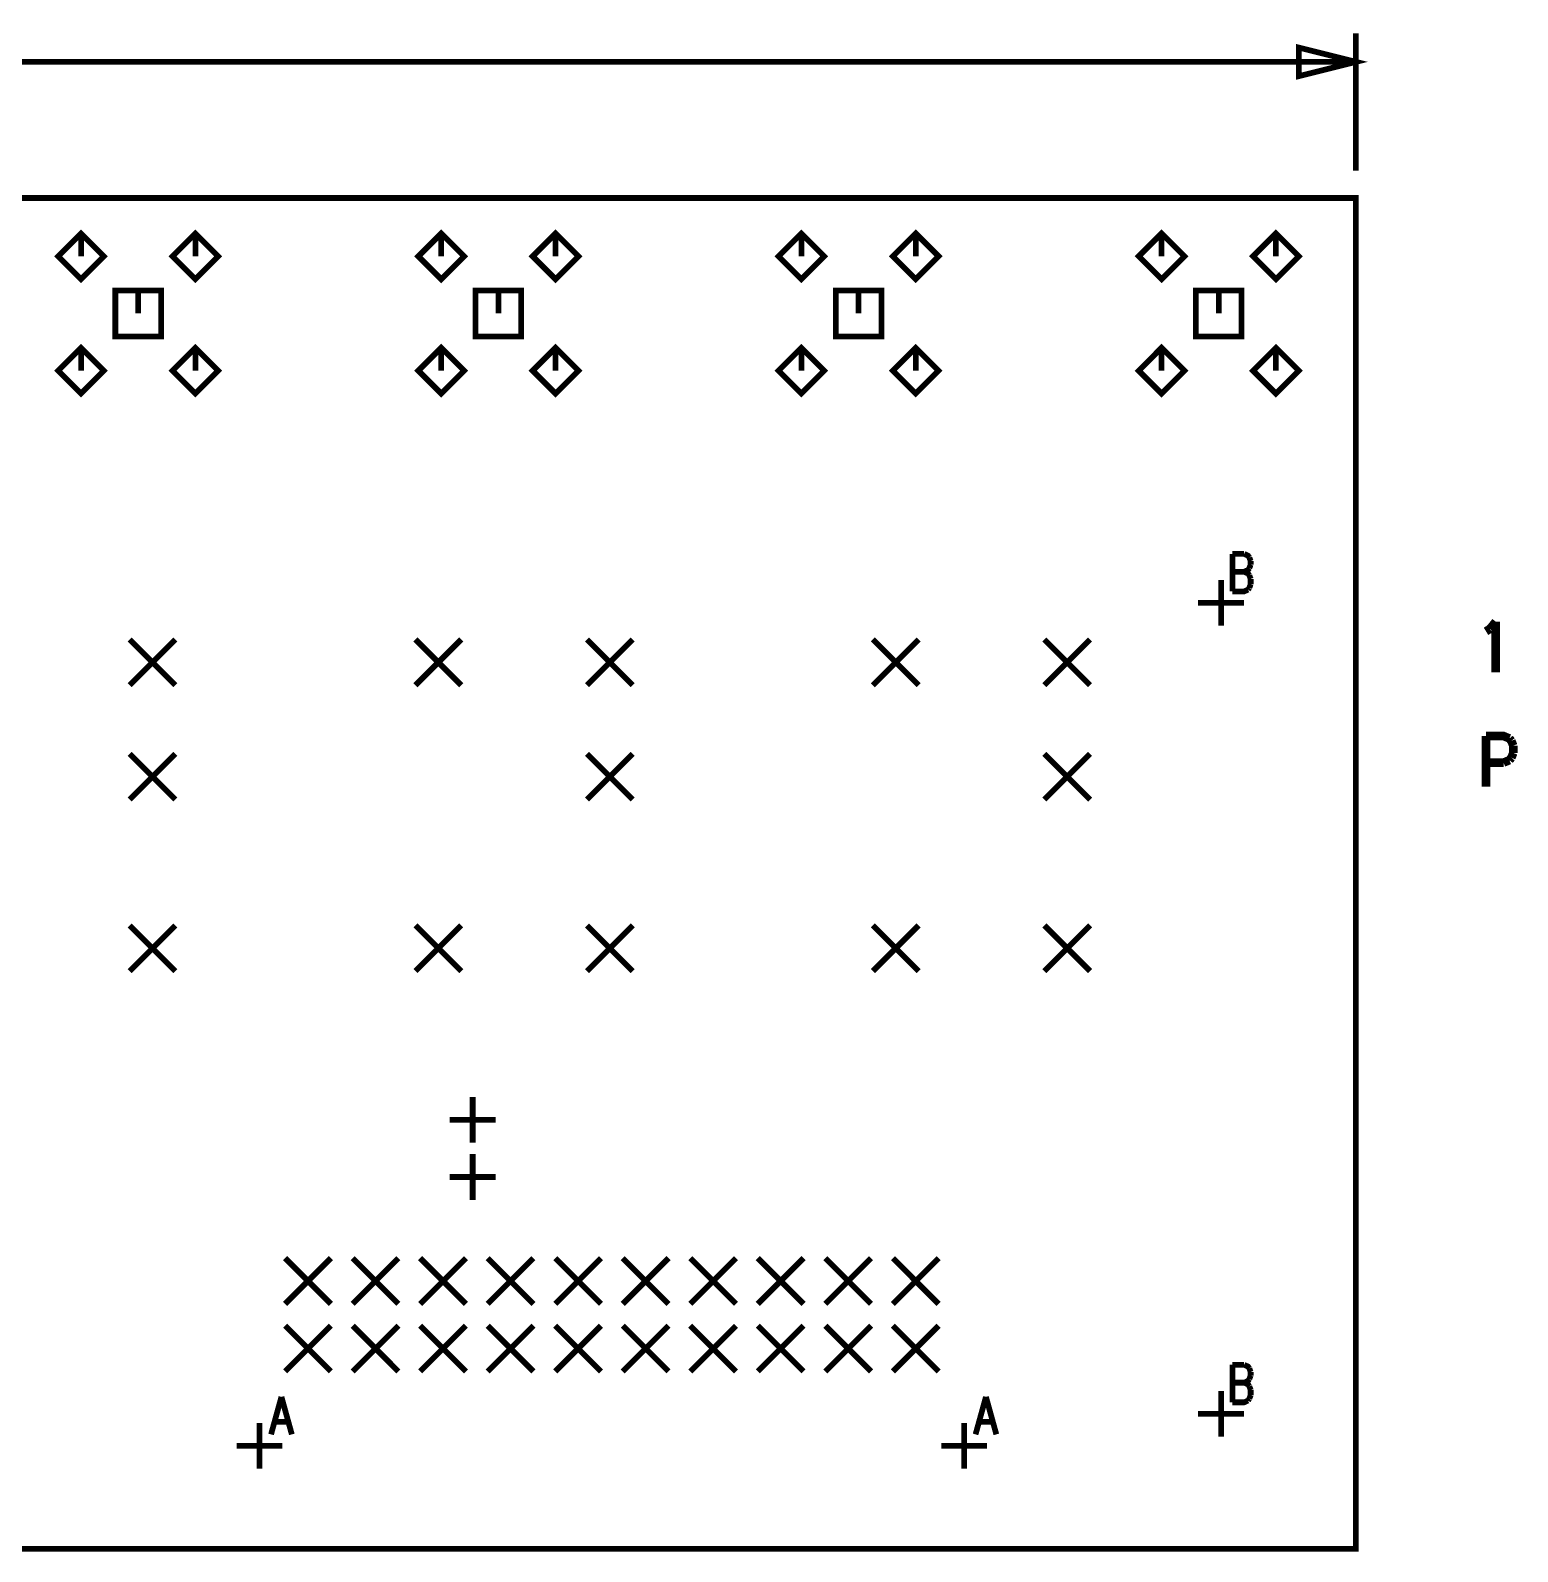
# Model space of a CAD drawing. Extents: x 7.3 to 19, y 4.7 to 10.7.
# Drawn here: x 13.161 to 15.763, y 7.995 to 10.655 of the extents above; entities that cross this region are included whole.
import ezdxf

# ---------------------------------------------------------------- set-up
doc = ezdxf.new("R2010")
doc.units = 0
doc.layers.add('DD_PHO', color=6, linetype='CONTINUOUS')

msp = doc.modelspace()

# ---------------------------------------------------------------- linework, layer by layer
at = {"layer": 'DD_PHO'}
for points, const_width in [([(15.48, 10.41), (15.48, 10.65)], 0.01), ([(15.48, 10.6), (15.38, 10.575), (15.38, 10.625), (15.48, 10.6)], 0.01), ([(15.48, 10.6), (12.0125, 10.6)], 0.01), ([(8, 8), (15.48, 8), (15.48, 10.362), (8, 10.362), (8, 8)], 0.01), ([(15.48, 10.36), (15.48002, 10.36)], 0.001), ([(13.25, 10.22), (13.29, 10.26), (13.25, 10.3), (13.21, 10.26), (13.25, 10.22)], 0.01), ([(13.25, 10.26), (13.25, 10.3)], 0.01), ([(13.45, 10.22), (13.49, 10.26), (13.45, 10.3), (13.41, 10.26), (13.45, 10.22)], 0.01), ([(13.45, 10.26), (13.45, 10.3)], 0.01), ([(13.88, 10.22), (13.92, 10.26), (13.88, 10.3), (13.84, 10.26), (13.88, 10.22)], 0.01), ([(13.88, 10.26), (13.88, 10.3)], 0.01), ([(14.08, 10.22), (14.12, 10.26), (14.08, 10.3), (14.04, 10.26), (14.08, 10.22)], 0.01), ([(14.08, 10.26), (14.08, 10.3)], 0.01), ([(14.51, 10.22), (14.55, 10.26), (14.51, 10.3), (14.47, 10.26), (14.51, 10.22)], 0.01), ([(14.51, 10.26), (14.51, 10.3)], 0.01), ([(14.71, 10.22), (14.75, 10.26), (14.71, 10.3), (14.67, 10.26), (14.71, 10.22)], 0.01), ([(14.71, 10.26), (14.71, 10.3)], 0.01), ([(15.14, 10.22), (15.18, 10.26), (15.14, 10.3), (15.1, 10.26), (15.14, 10.22)], 0.01), ([(15.14, 10.26), (15.14, 10.3)], 0.01), ([(15.34, 10.22), (15.38, 10.26), (15.34, 10.3), (15.3, 10.26), (15.34, 10.22)], 0.01), ([(15.34, 10.26), (15.34, 10.3)], 0.01), ([(13.31, 10.12), (13.39, 10.12), (13.39, 10.2), (13.31, 10.2), (13.31, 10.12)], 0.01), ([(13.35, 10.16), (13.35, 10.2)], 0.01), ([(13.94, 10.12), (14.02, 10.12), (14.02, 10.2), (13.94, 10.2), (13.94, 10.12)], 0.01), ([(13.98, 10.16), (13.98, 10.2)], 0.01), ([(14.57, 10.12), (14.65, 10.12), (14.65, 10.2), (14.57, 10.2), (14.57, 10.12)], 0.01), ([(14.61, 10.16), (14.61, 10.2)], 0.01), ([(15.2, 10.12), (15.28, 10.12), (15.28, 10.2), (15.2, 10.2), (15.2, 10.12)], 0.01), ([(15.24, 10.16), (15.24, 10.2)], 0.01), ([(13.25, 10.02), (13.29, 10.06), (13.25, 10.1), (13.21, 10.06), (13.25, 10.02)], 0.01), ([(13.25, 10.06), (13.25, 10.1)], 0.01), ([(13.45, 10.02), (13.49, 10.06), (13.45, 10.1), (13.41, 10.06), (13.45, 10.02)], 0.01), ([(13.45, 10.06), (13.45, 10.1)], 0.01), ([(13.88, 10.02), (13.92, 10.06), (13.88, 10.1), (13.84, 10.06), (13.88, 10.02)], 0.01), ([(13.88, 10.06), (13.88, 10.1)], 0.01), ([(14.08, 10.02), (14.12, 10.06), (14.08, 10.1), (14.04, 10.06), (14.08, 10.02)], 0.01), ([(14.08, 10.06), (14.08, 10.1)], 0.01), ([(14.51, 10.02), (14.55, 10.06), (14.51, 10.1), (14.47, 10.06), (14.51, 10.02)], 0.01), ([(14.51, 10.06), (14.51, 10.1)], 0.01), ([(14.71, 10.02), (14.75, 10.06), (14.71, 10.1), (14.67, 10.06), (14.71, 10.02)], 0.01), ([(14.71, 10.06), (14.71, 10.1)], 0.01), ([(15.14, 10.02), (15.18, 10.06), (15.14, 10.1), (15.1, 10.06), (15.14, 10.02)], 0.01), ([(15.14, 10.06), (15.14, 10.1)], 0.01), ([(15.34, 10.02), (15.38, 10.06), (15.34, 10.1), (15.3, 10.06), (15.34, 10.02)], 0.01), ([(15.34, 10.06), (15.34, 10.1)], 0.01), ([(15.264, 9.73962), (15.264, 9.674)], 0.01), ([(15.264, 9.73962), (15.28445, 9.73962)], 0.01), ([(15.28445, 9.73962), (15.29127, 9.7365), (15.29354, 9.73337)], 0.01), ([(15.29354, 9.73337), (15.29581, 9.72712)], 0.01), ([(15.264, 9.70837), (15.28445, 9.70837)], 0.01), ([(15.29354, 9.71462), (15.29127, 9.7115), (15.28445, 9.70837)], 0.01), ([(15.28445, 9.70837), (15.29127, 9.70525), (15.29354, 9.70212)], 0.01), ([(15.29581, 9.72087), (15.29354, 9.71462)], 0.01), ([(15.29581, 9.72712), (15.29581, 9.72087)], 0.01), ([(15.244, 9.614), (15.244, 9.694)], 0.01), ([(15.29354, 9.68025), (15.29127, 9.67712)], 0.01), ([(15.29354, 9.70212), (15.29581, 9.69587)], 0.01), ([(15.29581, 9.6865), (15.29354, 9.68025)], 0.01), ([(15.29581, 9.69587), (15.29581, 9.6865)], 0.01), ([(15.204, 9.654), (15.284, 9.654)], 0.01), ([(15.29127, 9.67712), (15.28445, 9.674), (15.264, 9.674)], 0.01), ([(15.7075, 9.60421), (15.71431, 9.60843)], 0.015), ([(15.71431, 9.60843), (15.72454, 9.62109)], 0.015), ([(15.72454, 9.62109), (15.72454, 9.5325)], 0.015), ([(13.335, 9.51), (13.415, 9.59)], 0.01), ([(13.335, 9.59), (13.415, 9.51)], 0.01), ([(13.835, 9.51), (13.915, 9.59)], 0.01), ([(13.835, 9.59), (13.915, 9.51)], 0.01), ([(14.135, 9.51), (14.215, 9.59)], 0.01), ([(14.135, 9.59), (14.215, 9.51)], 0.01), ([(14.635, 9.51), (14.715, 9.59)], 0.01), ([(14.635, 9.59), (14.715, 9.51)], 0.01), ([(14.935, 9.51), (15.015, 9.59)], 0.01), ([(14.935, 9.59), (15.015, 9.51)], 0.01), ([(15.7075, 9.42109), (15.7075, 9.3325)], 0.015), ([(15.7075, 9.42109), (15.73818, 9.42109), (15.7484, 9.41687)], 0.015), ([(15.7484, 9.41687), (15.75181, 9.41265)], 0.015), ([(15.75181, 9.41265), (15.75522, 9.40421)], 0.015), ([(13.335, 9.31), (13.415, 9.39)], 0.01), ([(13.335, 9.39), (13.415, 9.31)], 0.01), ([(14.135, 9.31), (14.215, 9.39)], 0.01), ([(14.135, 9.39), (14.215, 9.31)], 0.01), ([(14.935, 9.31), (15.015, 9.39)], 0.01), ([(14.935, 9.39), (15.015, 9.31)], 0.01), ([(15.75181, 9.38312), (15.7484, 9.3789)], 0.015), ([(15.75522, 9.39156), (15.75181, 9.38312)], 0.015), ([(15.75522, 9.40421), (15.75522, 9.39156)], 0.015), ([(15.73818, 9.37468), (15.7075, 9.37468)], 0.015), ([(15.7484, 9.3789), (15.73818, 9.37468)], 0.015), ([(13.335, 9.01), (13.415, 9.09)], 0.01), ([(13.335, 9.09), (13.415, 9.01)], 0.01), ([(13.835, 9.01), (13.915, 9.09)], 0.01), ([(13.835, 9.09), (13.915, 9.01)], 0.01), ([(14.135, 9.01), (14.215, 9.09)], 0.01), ([(14.135, 9.09), (14.215, 9.01)], 0.01), ([(14.635, 9.01), (14.715, 9.09)], 0.01), ([(14.635, 9.09), (14.715, 9.01)], 0.01), ([(14.935, 9.01), (15.015, 9.09)], 0.01), ([(14.935, 9.09), (15.015, 9.01)], 0.01), ([(13.935, 8.71), (13.935, 8.79)], 0.01), ([(13.895, 8.75), (13.975, 8.75)], 0.01), ([(13.935, 8.61), (13.935, 8.69)], 0.01), ([(13.895, 8.65), (13.975, 8.65)], 0.01), ([(13.607, 8.42811), (13.687, 8.50811)], 0.01), ([(13.607, 8.50811), (13.687, 8.42811)], 0.01), ([(13.72511, 8.42811), (13.80511, 8.50811)], 0.01), ([(13.72511, 8.50811), (13.80511, 8.42811)], 0.01), ([(13.84322, 8.42811), (13.92322, 8.50811)], 0.01), ([(13.84322, 8.50811), (13.92322, 8.42811)], 0.01), ([(13.96133, 8.42811), (14.04133, 8.50811)], 0.01), ([(13.96133, 8.50811), (14.04133, 8.42811)], 0.01), ([(14.07944, 8.42811), (14.15944, 8.50811)], 0.01), ([(14.07944, 8.50811), (14.15944, 8.42811)], 0.01), ([(14.19755, 8.42811), (14.27755, 8.50811)], 0.01), ([(14.19755, 8.50811), (14.27755, 8.42811)], 0.01), ([(14.31566, 8.42811), (14.39566, 8.50811)], 0.01), ([(14.31566, 8.50811), (14.39566, 8.42811)], 0.01), ([(14.43377, 8.42811), (14.51377, 8.50811)], 0.01), ([(14.43377, 8.50811), (14.51377, 8.42811)], 0.01), ([(14.55188, 8.42811), (14.63188, 8.50811)], 0.01), ([(14.55188, 8.50811), (14.63188, 8.42811)], 0.01), ([(14.67, 8.42811), (14.75, 8.50811)], 0.01), ([(14.67, 8.50811), (14.75, 8.42811)], 0.01), ([(13.607, 8.31), (13.687, 8.39)], 0.01), ([(13.607, 8.39), (13.687, 8.31)], 0.01), ([(13.72511, 8.31), (13.80511, 8.39)], 0.01), ([(13.72511, 8.39), (13.80511, 8.31)], 0.01), ([(13.84322, 8.31), (13.92322, 8.39)], 0.01), ([(13.84322, 8.39), (13.92322, 8.31)], 0.01), ([(13.96133, 8.31), (14.04133, 8.39)], 0.01), ([(13.96133, 8.39), (14.04133, 8.31)], 0.01), ([(14.07944, 8.31), (14.15944, 8.39)], 0.01), ([(14.07944, 8.39), (14.15944, 8.31)], 0.01), ([(14.19755, 8.31), (14.27755, 8.39)], 0.01), ([(14.19755, 8.39), (14.27755, 8.31)], 0.01), ([(14.31566, 8.31), (14.39566, 8.39)], 0.01), ([(14.31566, 8.39), (14.39566, 8.31)], 0.01), ([(14.43377, 8.31), (14.51377, 8.39)], 0.01), ([(14.43377, 8.39), (14.51377, 8.31)], 0.01), ([(14.55188, 8.31), (14.63188, 8.39)], 0.01), ([(14.55188, 8.39), (14.63188, 8.31)], 0.01), ([(14.67, 8.31), (14.75, 8.39)], 0.01), ([(14.67, 8.39), (14.75, 8.31)], 0.01), ([(15.264, 8.32162), (15.264, 8.256)], 0.01), ([(15.264, 8.32162), (15.28445, 8.32162)], 0.01), ([(15.28445, 8.32162), (15.29127, 8.3185), (15.29354, 8.31537)], 0.01), ([(15.29354, 8.29662), (15.29127, 8.2935), (15.28445, 8.29037)], 0.01), ([(15.29354, 8.31537), (15.29581, 8.30912)], 0.01), ([(15.29581, 8.30287), (15.29354, 8.29662)], 0.01), ([(15.29581, 8.30912), (15.29581, 8.30287)], 0.01), ([(15.244, 8.196), (15.244, 8.276)], 0.01), ([(15.264, 8.29037), (15.28445, 8.29037)], 0.01), ([(15.28445, 8.29037), (15.29127, 8.28725), (15.29354, 8.28412)], 0.01), ([(15.29354, 8.28412), (15.29581, 8.27787)], 0.01), ([(15.29581, 8.2685), (15.29354, 8.26225)], 0.01), ([(15.29581, 8.27787), (15.29581, 8.2685)], 0.01), ([(13.60054, 8.26554), (13.58236, 8.19992)], 0.01), ([(13.60054, 8.26554), (13.61872, 8.19992)], 0.01), ([(14.83282, 8.26554), (14.81464, 8.19992)], 0.01), ([(14.83282, 8.26554), (14.851, 8.19992)], 0.01), ([(15.29127, 8.25912), (15.28445, 8.256), (15.264, 8.256)], 0.01), ([(15.29354, 8.26225), (15.29127, 8.25912)], 0.01), ([(13.56236, 8.13992), (13.56236, 8.21992)], 0.01), ([(13.58918, 8.22179), (13.6119, 8.22179)], 0.01), ([(14.79464, 8.13992), (14.79464, 8.21992)], 0.01), ([(14.82146, 8.22179), (14.84419, 8.22179)], 0.01), ([(15.204, 8.236), (15.284, 8.236)], 0.01), ([(13.52236, 8.17992), (13.60236, 8.17992)], 0.01), ([(14.75464, 8.17992), (14.83464, 8.17992)], 0.01)]:
    msp.add_lwpolyline(points, dxfattribs=dict(at, const_width=const_width))

doc.saveas('drawing.dxf')
